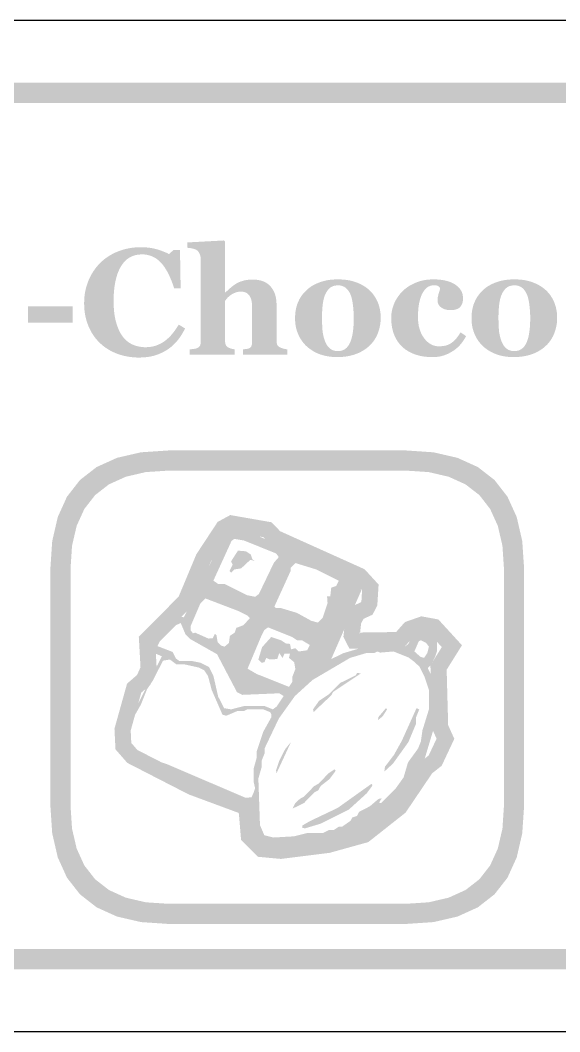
# Model space of a CAD drawing. Header units: millimetres. Extents: x 6 to 594, y 82 to 394.
# Drawn here: x 168.7 to 179.41, y 183.76 to 203.84 of the extents above; entities that cross this region are included whole.
import ezdxf

# ---------------------------------------------------------------- set-up
doc = ezdxf.new("R2010")
doc.units = ezdxf.units.MM
doc.layers.add('CUT', color=1, linetype='Continuous')
doc.layers.add('RASTER', color=7, linetype='Continuous')

msp = doc.modelspace()

# ---------------------------------------------------------------- hatches: boundary and pattern name
at = {"layer": 'RASTER'}
h = msp.add_hatch(color=7, dxfattribs=at)
h.paths.add_polyline_path([(143.2, 200.4), (143.234, 200.916), (143.337, 201.363), (143.509, 201.741), (143.75, 202.05), (144.059, 202.291), (144.438, 202.463), (144.884, 202.566), (145.4, 202.6), (202.6, 202.6), (203.116, 202.566), (203.563, 202.463), (203.941, 202.291), (204.25, 202.05), (204.491, 201.741), (204.663, 201.363), (204.766, 200.916), (204.8, 200.4), (204.8, 187.2), (204.766, 186.684), (204.663, 186.238), (204.491, 185.859), (204.25, 185.55), (203.941, 185.309), (203.563, 185.138), (203.116, 185.034), (202.6, 185), (145.4, 185), (144.884, 185.034), (144.438, 185.138), (144.059, 185.309), (143.75, 185.55), (143.509, 185.859), (143.337, 186.238), (143.234, 186.684), (143.2, 187.2)])
h.paths.add_polyline_path([(143.6, 200.4), (143.6, 187.2), (143.628, 186.778), (143.712, 186.413), (143.853, 186.103), (144.05, 185.85), (144.303, 185.653), (144.613, 185.513), (144.978, 185.428), (145.4, 185.4), (202.6, 185.4), (203.022, 185.428), (203.388, 185.513), (203.697, 185.653), (203.95, 185.85), (204.147, 186.103), (204.288, 186.413), (204.372, 186.778), (204.4, 187.2), (204.4, 200.4), (204.372, 200.822), (204.288, 201.188), (204.147, 201.497), (203.95, 201.75), (203.697, 201.947), (203.388, 202.088), (203.022, 202.172), (202.6, 202.2), (145.4, 202.2), (144.978, 202.172), (144.613, 202.088), (144.303, 201.947), (144.05, 201.75), (143.853, 201.497), (143.712, 201.188), (143.628, 200.822), (143.6, 200.4)])
for points in [[(174.001, 197.2), (173.12, 197.2), (173.12, 197.307), (173.127, 197.308), (173.135, 197.308), (173.143, 197.309), (173.151, 197.31), (173.16, 197.311), (173.169, 197.312), (173.179, 197.313), (173.188, 197.314), (173.198, 197.315), (173.207, 197.317), (173.215, 197.318), (173.223, 197.32), (173.23, 197.322), (173.236, 197.324), (173.242, 197.326), (173.247, 197.329), (173.254, 197.333), (173.261, 197.338), (173.268, 197.343), (173.273, 197.349), (173.278, 197.355), (173.283, 197.361), (173.287, 197.368), (173.29, 197.376), (173.293, 197.384), (173.296, 197.393), (173.298, 197.403), (173.3, 197.414), (173.301, 197.426), (173.302, 197.438), (173.303, 197.452), (173.303, 197.467), (173.303, 198.152), (173.302, 198.189), (173.299, 198.223), (173.295, 198.255), (173.289, 198.284), (173.281, 198.311), (173.271, 198.336), (173.26, 198.358), (173.246, 198.378), (173.231, 198.395), (173.215, 198.41), (173.197, 198.423), (173.178, 198.434), (173.157, 198.442), (173.135, 198.448), (173.111, 198.451), (173.086, 198.452), (173.071, 198.452), (173.057, 198.451), (173.043, 198.45), (173.029, 198.448), (173.016, 198.446), (173.003, 198.443), (172.99, 198.439), (172.977, 198.435), (172.964, 198.43), (172.952, 198.425), (172.939, 198.419), (172.927, 198.413), (172.914, 198.407), (172.902, 198.399), (172.89, 198.392), (172.878, 198.384), (172.868, 198.376), (172.858, 198.369), (172.848, 198.361), (172.84, 198.354), (172.831, 198.346), (172.824, 198.339), (172.816, 198.331), (172.81, 198.324), (172.804, 198.316), (172.798, 198.309), (172.792, 198.301), (172.786, 198.295), (172.781, 198.288), (172.776, 198.282), (172.771, 198.275), (172.767, 198.269), (172.767, 197.483), (172.767, 197.47), (172.767, 197.457), (172.768, 197.445), (172.77, 197.434), (172.772, 197.424), (172.774, 197.414), (172.777, 197.405), (172.78, 197.397), (172.783, 197.389), (172.788, 197.382), (172.793, 197.375), (172.799, 197.368), (172.805, 197.362), (172.813, 197.356), (172.821, 197.35), (172.83, 197.345), (172.835, 197.342), (172.841, 197.339), (172.848, 197.336), (172.855, 197.333), (172.862, 197.33), (172.87, 197.327), (172.879, 197.324), (172.887, 197.322), (172.896, 197.319), (172.905, 197.317), (172.914, 197.315), (172.923, 197.313), (172.931, 197.311), (172.94, 197.309), (172.949, 197.308), (172.957, 197.307), (172.957, 197.2), (172.066, 197.2), (172.066, 197.307), (172.076, 197.308), (172.085, 197.308), (172.095, 197.309), (172.104, 197.31), (172.113, 197.311), (172.122, 197.312), (172.131, 197.313), (172.14, 197.314), (172.149, 197.315), (172.158, 197.317), (172.166, 197.318), (172.174, 197.32), (172.182, 197.322), (172.19, 197.324), (172.197, 197.326), (172.204, 197.329), (172.215, 197.334), (172.226, 197.339), (172.235, 197.344), (172.243, 197.35), (172.251, 197.357), (172.258, 197.364), (172.263, 197.371), (172.268, 197.379), (172.272, 197.388), (172.275, 197.397), (172.278, 197.407), (172.28, 197.418), (172.282, 197.429), (172.284, 197.441), (172.284, 197.453), (172.285, 197.467), (172.285, 199.1), (172.284, 199.112), (172.283, 199.124), (172.282, 199.136), (172.279, 199.148), (172.276, 199.161), (172.272, 199.174), (172.268, 199.186), (172.263, 199.2), (172.257, 199.212), (172.251, 199.224), (172.244, 199.235), (172.236, 199.246), (172.228, 199.255), (172.22, 199.264), (172.211, 199.272), (172.201, 199.279), (172.193, 199.283), (172.185, 199.288), (172.175, 199.292), (172.165, 199.296), (172.154, 199.299), (172.142, 199.303), (172.13, 199.306), (172.116, 199.309), (172.102, 199.311), (172.089, 199.314), (172.076, 199.316), (172.063, 199.318), (172.051, 199.319), (172.039, 199.321), (172.028, 199.322), (172.017, 199.323), (172.017, 199.429), (172.745, 199.468), (172.767, 199.444), (172.767, 198.436), (172.772, 198.436), (172.786, 198.449), (172.8, 198.461), (172.813, 198.472), (172.825, 198.484), (172.838, 198.495), (172.85, 198.506), (172.861, 198.516), (172.873, 198.526), (172.884, 198.536), (172.896, 198.547), (172.909, 198.557), (172.922, 198.567), (172.936, 198.577), (172.951, 198.587), (172.966, 198.597), (172.982, 198.608), (172.996, 198.616), (173.011, 198.625), (173.027, 198.633), (173.044, 198.64), (173.063, 198.648), (173.082, 198.655), (173.102, 198.661), (173.123, 198.668), (173.145, 198.674), (173.168, 198.679), (173.191, 198.683), (173.214, 198.686), (173.238, 198.689), (173.262, 198.691), (173.286, 198.692), (173.312, 198.693), (173.369, 198.691), (173.423, 198.684), (173.473, 198.674), (173.519, 198.659), (173.562, 198.639), (173.601, 198.616), (173.637, 198.588), (173.668, 198.556), (173.696, 198.521), (173.72, 198.483), (173.741, 198.442), (173.758, 198.399), (173.771, 198.352), (173.78, 198.303), (173.786, 198.252), (173.788, 198.198), (173.788, 197.48), (173.788, 197.467), (173.789, 197.454), (173.79, 197.442), (173.792, 197.431), (173.794, 197.421), (173.797, 197.411), (173.8, 197.402), (173.804, 197.393), (173.808, 197.386), (173.814, 197.378), (173.82, 197.371), (173.827, 197.364), (173.835, 197.358), (173.844, 197.352), (173.853, 197.347), (173.864, 197.342), (173.87, 197.339), (173.877, 197.336), (173.884, 197.334), (173.892, 197.331), (173.899, 197.329), (173.907, 197.326), (173.914, 197.324), (173.922, 197.322), (173.931, 197.319), (173.939, 197.317), (173.949, 197.315), (173.958, 197.314), (173.968, 197.312), (173.979, 197.31), (173.99, 197.308), (174.001, 197.307)], [(171.057, 197.144), (171, 197.145), (170.945, 197.149), (170.89, 197.155), (170.836, 197.163), (170.783, 197.173), (170.731, 197.186), (170.68, 197.201), (170.629, 197.218), (170.58, 197.238), (170.533, 197.259), (170.487, 197.283), (170.443, 197.309), (170.4, 197.337), (170.359, 197.367), (170.32, 197.399), (170.282, 197.433), (170.247, 197.468), (170.214, 197.506), (170.182, 197.545), (170.153, 197.587), (170.125, 197.63), (170.099, 197.676), (170.076, 197.724), (170.054, 197.773), (170.034, 197.825), (170.017, 197.877), (170.003, 197.931), (169.991, 197.986), (169.982, 198.043), (169.975, 198.1), (169.972, 198.159), (169.97, 198.22), (169.972, 198.279), (169.975, 198.338), (169.982, 198.396), (169.991, 198.452), (170.003, 198.508), (170.018, 198.562), (170.035, 198.615), (170.054, 198.667), (170.077, 198.718), (170.101, 198.767), (170.127, 198.814), (170.156, 198.859), (170.186, 198.903), (170.219, 198.945), (170.254, 198.985), (170.291, 199.024), (170.329, 199.06), (170.369, 199.094), (170.412, 199.125), (170.455, 199.155), (170.501, 199.183), (170.549, 199.208), (170.598, 199.232), (170.65, 199.253), (170.703, 199.272), (170.756, 199.289), (170.811, 199.303), (170.867, 199.314), (170.923, 199.323), (170.981, 199.329), (171.039, 199.333), (171.098, 199.334), (171.141, 199.334), (171.183, 199.332), (171.223, 199.328), (171.263, 199.324), (171.302, 199.318), (171.34, 199.311), (171.377, 199.302), (171.413, 199.293), (171.448, 199.282), (171.481, 199.271), (171.513, 199.26), (171.544, 199.248), (171.574, 199.236), (171.602, 199.224), (171.628, 199.211), (171.653, 199.198), (171.744, 199.279), (171.872, 199.279), (171.885, 198.52), (171.756, 198.52), (171.728, 198.604), (171.698, 198.682), (171.667, 198.754), (171.635, 198.821), (171.601, 198.882), (171.566, 198.937), (171.53, 198.986), (171.492, 199.03), (171.453, 199.068), (171.411, 199.101), (171.367, 199.129), (171.322, 199.152), (171.274, 199.169), (171.224, 199.182), (171.171, 199.19), (171.117, 199.192), (171.05, 199.188), (170.988, 199.177), (170.929, 199.158), (170.875, 199.132), (170.824, 199.097), (170.778, 199.056), (170.736, 199.007), (170.698, 198.95), (170.665, 198.886), (170.635, 198.816), (170.611, 198.74), (170.591, 198.658), (170.575, 198.57), (170.564, 198.476), (170.557, 198.376), (170.555, 198.269), (170.555, 198.209), (170.558, 198.15), (170.562, 198.094), (170.567, 198.04), (170.574, 197.988), (170.582, 197.939), (170.592, 197.892), (170.604, 197.847), (170.616, 197.804), (170.63, 197.763), (170.645, 197.725), (170.66, 197.689), (170.677, 197.655), (170.694, 197.622), (170.713, 197.593), (170.732, 197.565), (170.754, 197.538), (170.776, 197.513), (170.8, 197.49), (170.825, 197.468), (170.85, 197.449), (170.877, 197.431), (170.904, 197.415), (170.933, 197.401), (170.962, 197.389), (170.992, 197.379), (171.023, 197.37), (171.055, 197.362), (171.087, 197.357), (171.12, 197.353), (171.154, 197.35), (171.189, 197.349), (171.24, 197.351), (171.289, 197.356), (171.336, 197.365), (171.383, 197.377), (171.428, 197.393), (171.471, 197.412), (171.514, 197.435), (171.554, 197.461), (171.594, 197.49), (171.633, 197.524), (171.671, 197.56), (171.708, 197.601), (171.744, 197.645), (171.779, 197.692), (171.813, 197.743), (171.847, 197.798), (171.973, 197.721), (171.957, 197.69), (171.94, 197.659), (171.923, 197.629), (171.905, 197.599), (171.887, 197.571), (171.868, 197.543), (171.849, 197.517), (171.829, 197.491), (171.809, 197.466), (171.787, 197.442), (171.765, 197.418), (171.742, 197.396), (171.719, 197.375), (171.694, 197.354), (171.669, 197.334), (171.643, 197.316), (171.614, 197.296), (171.584, 197.278), (171.553, 197.26), (171.521, 197.244), (171.489, 197.229), (171.456, 197.215), (171.422, 197.202), (171.387, 197.19), (171.352, 197.179), (171.314, 197.17), (171.275, 197.162), (171.235, 197.156), (171.193, 197.151), (171.149, 197.147), (171.104, 197.145), (171.057, 197.144)], [(176.88, 197.153), (176.83, 197.154), (176.781, 197.157), (176.734, 197.161), (176.688, 197.168), (176.644, 197.176), (176.601, 197.186), (176.56, 197.199), (176.52, 197.212), (176.482, 197.228), (176.446, 197.245), (176.411, 197.263), (176.378, 197.283), (176.347, 197.303), (176.317, 197.326), (176.289, 197.349), (176.263, 197.374), (176.239, 197.401), (176.216, 197.429), (176.195, 197.458), (176.175, 197.488), (176.157, 197.519), (176.14, 197.552), (176.126, 197.585), (176.112, 197.62), (176.101, 197.656), (176.091, 197.693), (176.082, 197.73), (176.075, 197.769), (176.07, 197.808), (176.066, 197.848), (176.063, 197.888), (176.063, 197.929), (176.063, 197.967), (176.066, 198.005), (176.071, 198.042), (176.078, 198.078), (176.086, 198.114), (176.097, 198.15), (176.109, 198.185), (176.123, 198.22), (176.139, 198.253), (176.156, 198.286), (176.175, 198.318), (176.195, 198.349), (176.216, 198.378), (176.239, 198.407), (176.263, 198.435), (176.288, 198.461), (176.316, 198.487), (176.345, 198.512), (176.376, 198.535), (176.408, 198.557), (176.442, 198.578), (176.478, 198.597), (176.515, 198.615), (176.554, 198.632), (176.594, 198.647), (176.635, 198.66), (176.678, 198.671), (176.721, 198.68), (176.765, 198.687), (176.811, 198.692), (176.857, 198.695), (176.905, 198.696), (176.97, 198.694), (177.033, 198.689), (177.091, 198.681), (177.146, 198.67), (177.198, 198.656), (177.246, 198.638), (177.29, 198.618), (177.331, 198.594), (177.368, 198.567), (177.4, 198.538), (177.427, 198.507), (177.449, 198.474), (177.466, 198.439), (177.478, 198.401), (177.485, 198.361), (177.488, 198.319), (177.487, 198.293), (177.484, 198.269), (177.48, 198.246), (177.474, 198.224), (177.466, 198.203), (177.456, 198.184), (177.445, 198.166), (177.432, 198.149), (177.417, 198.134), (177.399, 198.121), (177.379, 198.11), (177.356, 198.101), (177.331, 198.094), (177.303, 198.089), (177.273, 198.086), (177.24, 198.085), (177.213, 198.086), (177.188, 198.088), (177.163, 198.092), (177.139, 198.098), (177.117, 198.105), (177.096, 198.114), (177.075, 198.125), (177.056, 198.138), (177.039, 198.151), (177.024, 198.166), (177.011, 198.182), (177.001, 198.198), (176.993, 198.216), (176.987, 198.235), (176.984, 198.254), (176.982, 198.275), (176.983, 198.293), (176.984, 198.311), (176.986, 198.329), (176.988, 198.347), (176.992, 198.364), (176.996, 198.382), (177, 198.4), (177.006, 198.417), (177.011, 198.434), (177.016, 198.45), (177.021, 198.465), (177.025, 198.479), (177.028, 198.492), (177.03, 198.504), (177.032, 198.515), (177.034, 198.524), (177.03, 198.531), (177.025, 198.537), (177.02, 198.542), (177.015, 198.547), (177.01, 198.552), (177.005, 198.557), (176.999, 198.561), (176.993, 198.565), (176.986, 198.568), (176.978, 198.571), (176.97, 198.573), (176.961, 198.575), (176.951, 198.576), (176.94, 198.578), (176.928, 198.578), (176.915, 198.578), (176.899, 198.578), (176.883, 198.576), (176.867, 198.574), (176.852, 198.571), (176.837, 198.566), (176.823, 198.561), (176.809, 198.555), (176.795, 198.548), (176.781, 198.539), (176.768, 198.529), (176.755, 198.518), (176.743, 198.505), (176.73, 198.491), (176.718, 198.475), (176.706, 198.458), (176.694, 198.439), (176.683, 198.42), (176.672, 198.4), (176.662, 198.377), (176.653, 198.354), (176.644, 198.328), (176.636, 198.301), (176.628, 198.273), (176.621, 198.243), (176.615, 198.211), (176.609, 198.178), (176.605, 198.144), (176.601, 198.107), (176.598, 198.07), (176.596, 198.03), (176.595, 197.99), (176.594, 197.947), (176.596, 197.883), (176.602, 197.823), (176.611, 197.766), (176.625, 197.712), (176.642, 197.661), (176.663, 197.613), (176.688, 197.568), (176.717, 197.527), (176.748, 197.489), (176.781, 197.457), (176.815, 197.429), (176.851, 197.407), (176.888, 197.389), (176.927, 197.377), (176.967, 197.369), (177.009, 197.367), (177.048, 197.368), (177.086, 197.372), (177.121, 197.377), (177.155, 197.385), (177.186, 197.395), (177.215, 197.408), (177.242, 197.423), (177.267, 197.44), (177.291, 197.459), (177.314, 197.48), (177.336, 197.502), (177.358, 197.527), (177.379, 197.554), (177.399, 197.582), (177.419, 197.613), (177.438, 197.645), (177.548, 197.569), (177.536, 197.547), (177.524, 197.525), (177.511, 197.504), (177.498, 197.484), (177.484, 197.463), (177.47, 197.444), (177.455, 197.425), (177.439, 197.406), (177.423, 197.388), (177.406, 197.37), (177.389, 197.353), (177.37, 197.336), (177.351, 197.32), (177.331, 197.304), (177.31, 197.289), (177.289, 197.275), (177.265, 197.26), (177.242, 197.247), (177.219, 197.234), (177.196, 197.222), (177.172, 197.211), (177.148, 197.201), (177.125, 197.192), (177.101, 197.184), (177.077, 197.177), (177.052, 197.17), (177.025, 197.165), (176.998, 197.161), (176.97, 197.157), (176.941, 197.155), (176.911, 197.154), (176.88, 197.153)], [(169.742, 197.837), (168.854, 197.837), (168.854, 198.161), (169.742, 198.161)]]:
    msp.add_hatch(color=7, dxfattribs=at).paths.add_polyline_path(points)
h = msp.add_hatch(color=7, dxfattribs=at)
h.paths.add_polyline_path([(175.632, 198.48), (175.658, 198.454), (175.683, 198.427), (175.706, 198.399), (175.727, 198.369), (175.747, 198.338), (175.766, 198.306), (175.782, 198.273), (175.797, 198.239), (175.811, 198.203), (175.822, 198.167), (175.832, 198.13), (175.84, 198.092), (175.846, 198.054), (175.851, 198.014), (175.854, 197.975), (175.854, 197.934), (175.854, 197.894), (175.851, 197.854), (175.847, 197.815), (175.84, 197.776), (175.832, 197.738), (175.823, 197.7), (175.811, 197.663), (175.798, 197.627), (175.783, 197.592), (175.767, 197.557), (175.748, 197.525), (175.729, 197.493), (175.707, 197.463), (175.684, 197.434), (175.66, 197.406), (175.633, 197.38), (175.604, 197.354), (175.573, 197.328), (175.54, 197.305), (175.506, 197.283), (175.471, 197.263), (175.435, 197.244), (175.397, 197.227), (175.357, 197.212), (175.316, 197.198), (175.274, 197.186), (175.23, 197.176), (175.185, 197.168), (175.139, 197.161), (175.091, 197.157), (175.041, 197.154), (174.99, 197.153), (174.946, 197.154), (174.903, 197.156), (174.86, 197.16), (174.819, 197.166), (174.778, 197.173), (174.738, 197.182), (174.699, 197.192), (174.661, 197.204), (174.624, 197.218), (174.588, 197.233), (174.554, 197.25), (174.52, 197.268), (174.487, 197.289), (174.456, 197.31), (174.425, 197.333), (174.396, 197.358), (174.368, 197.383), (174.343, 197.41), (174.319, 197.438), (174.296, 197.468), (174.275, 197.499), (174.255, 197.531), (174.237, 197.565), (174.22, 197.601), (174.205, 197.637), (174.192, 197.675), (174.18, 197.714), (174.171, 197.754), (174.164, 197.794), (174.159, 197.836), (174.156, 197.879), (174.155, 197.924), (174.156, 197.967), (174.159, 198.009), (174.163, 198.05), (174.169, 198.09), (174.177, 198.128), (174.187, 198.165), (174.198, 198.202), (174.212, 198.236), (174.227, 198.27), (174.243, 198.303), (174.262, 198.335), (174.282, 198.366), (174.304, 198.396), (174.328, 198.425), (174.354, 198.453), (174.381, 198.48), (174.409, 198.505), (174.438, 198.529), (174.469, 198.551), (174.502, 198.571), (174.536, 198.59), (174.572, 198.608), (174.609, 198.624), (174.648, 198.639), (174.689, 198.652), (174.73, 198.664), (174.773, 198.674), (174.816, 198.682), (174.861, 198.688), (174.908, 198.692), (174.955, 198.695), (175.003, 198.696), (175.054, 198.695), (175.103, 198.692), (175.15, 198.688), (175.196, 198.682), (175.241, 198.674), (175.283, 198.664), (175.325, 198.652), (175.365, 198.639), (175.403, 198.624), (175.44, 198.608), (175.475, 198.59), (175.509, 198.571), (175.542, 198.551), (175.573, 198.529), (175.603, 198.505), (175.632, 198.48)])
h.paths.add_polyline_path([(175.257, 197.465), (175.265, 197.486), (175.272, 197.508), (175.279, 197.532), (175.285, 197.556), (175.291, 197.581), (175.296, 197.608), (175.3, 197.636), (175.304, 197.664), (175.308, 197.694), (175.311, 197.725), (175.314, 197.758), (175.316, 197.791), (175.318, 197.826), (175.319, 197.862), (175.32, 197.899), (175.32, 197.937), (175.32, 197.963), (175.319, 197.99), (175.318, 198.018), (175.316, 198.047), (175.314, 198.076), (175.312, 198.107), (175.309, 198.139), (175.305, 198.171), (175.301, 198.203), (175.297, 198.234), (175.292, 198.262), (175.287, 198.289), (175.281, 198.314), (175.275, 198.338), (175.268, 198.359), (175.261, 198.379), (175.252, 198.402), (175.242, 198.423), (175.231, 198.443), (175.219, 198.462), (175.207, 198.479), (175.193, 198.495), (175.179, 198.51), (175.164, 198.524), (175.148, 198.537), (175.131, 198.547), (175.112, 198.556), (175.093, 198.564), (175.073, 198.57), (175.052, 198.574), (175.03, 198.576), (175.006, 198.577), (174.981, 198.576), (174.957, 198.573), (174.934, 198.569), (174.913, 198.563), (174.893, 198.555), (174.874, 198.545), (174.856, 198.533), (174.84, 198.52), (174.825, 198.505), (174.811, 198.489), (174.797, 198.472), (174.785, 198.454), (174.773, 198.435), (174.763, 198.415), (174.753, 198.394), (174.744, 198.372), (174.737, 198.351), (174.73, 198.328), (174.724, 198.305), (174.718, 198.281), (174.713, 198.256), (174.709, 198.231), (174.705, 198.204), (174.702, 198.176), (174.699, 198.148), (174.697, 198.12), (174.695, 198.091), (174.693, 198.062), (174.692, 198.033), (174.691, 198.003), (174.69, 197.973), (174.69, 197.943), (174.69, 197.904), (174.691, 197.866), (174.691, 197.831), (174.693, 197.797), (174.694, 197.765), (174.696, 197.734), (174.698, 197.705), (174.7, 197.678), (174.703, 197.652), (174.707, 197.626), (174.712, 197.6), (174.718, 197.573), (174.724, 197.547), (174.732, 197.521), (174.741, 197.494), (174.75, 197.468), (174.759, 197.446), (174.769, 197.425), (174.779, 197.405), (174.791, 197.387), (174.804, 197.369), (174.817, 197.353), (174.831, 197.338), (174.847, 197.325), (174.863, 197.312), (174.88, 197.301), (174.899, 197.292), (174.918, 197.285), (174.939, 197.279), (174.96, 197.275), (174.983, 197.273), (175.006, 197.272), (175.028, 197.273), (175.049, 197.275), (175.069, 197.279), (175.088, 197.284), (175.106, 197.291), (175.124, 197.299), (175.141, 197.309), (175.157, 197.321), (175.173, 197.334), (175.187, 197.348), (175.201, 197.364), (175.214, 197.381), (175.226, 197.4), (175.237, 197.42), (175.247, 197.442), (175.257, 197.465)])
h = msp.add_hatch(color=7, dxfattribs=at)
h.paths.add_polyline_path([(179.133, 198.48), (179.159, 198.454), (179.184, 198.427), (179.207, 198.399), (179.228, 198.369), (179.248, 198.338), (179.267, 198.306), (179.283, 198.273), (179.298, 198.239), (179.312, 198.203), (179.323, 198.167), (179.333, 198.13), (179.341, 198.092), (179.347, 198.054), (179.352, 198.014), (179.355, 197.975), (179.355, 197.934), (179.355, 197.894), (179.352, 197.854), (179.348, 197.815), (179.341, 197.776), (179.333, 197.738), (179.324, 197.7), (179.312, 197.663), (179.299, 197.627), (179.284, 197.592), (179.268, 197.557), (179.249, 197.525), (179.23, 197.493), (179.208, 197.463), (179.185, 197.434), (179.161, 197.406), (179.134, 197.38), (179.105, 197.354), (179.074, 197.328), (179.041, 197.305), (179.007, 197.283), (178.972, 197.263), (178.936, 197.244), (178.898, 197.227), (178.858, 197.212), (178.817, 197.198), (178.775, 197.186), (178.731, 197.176), (178.686, 197.168), (178.64, 197.161), (178.592, 197.157), (178.542, 197.154), (178.491, 197.153), (178.447, 197.154), (178.404, 197.156), (178.361, 197.16), (178.32, 197.166), (178.279, 197.173), (178.239, 197.182), (178.2, 197.192), (178.162, 197.204), (178.125, 197.218), (178.089, 197.233), (178.055, 197.25), (178.021, 197.268), (177.988, 197.289), (177.956, 197.31), (177.926, 197.333), (177.896, 197.358), (177.869, 197.383), (177.844, 197.41), (177.82, 197.438), (177.797, 197.468), (177.776, 197.499), (177.756, 197.531), (177.738, 197.565), (177.721, 197.601), (177.706, 197.637), (177.693, 197.675), (177.681, 197.714), (177.672, 197.754), (177.665, 197.794), (177.66, 197.836), (177.657, 197.879), (177.656, 197.924), (177.657, 197.967), (177.66, 198.009), (177.664, 198.05), (177.67, 198.09), (177.678, 198.128), (177.688, 198.165), (177.699, 198.202), (177.713, 198.236), (177.728, 198.27), (177.744, 198.303), (177.763, 198.335), (177.783, 198.366), (177.805, 198.396), (177.829, 198.425), (177.855, 198.453), (177.882, 198.48), (177.91, 198.505), (177.939, 198.529), (177.97, 198.551), (178.003, 198.571), (178.037, 198.59), (178.073, 198.608), (178.11, 198.624), (178.149, 198.639), (178.189, 198.652), (178.231, 198.664), (178.274, 198.674), (178.317, 198.682), (178.362, 198.688), (178.409, 198.692), (178.456, 198.695), (178.504, 198.696), (178.555, 198.695), (178.604, 198.692), (178.651, 198.688), (178.697, 198.682), (178.742, 198.674), (178.784, 198.664), (178.826, 198.652), (178.865, 198.639), (178.904, 198.624), (178.941, 198.608), (178.976, 198.59), (179.01, 198.571), (179.043, 198.551), (179.074, 198.529), (179.104, 198.505), (179.133, 198.48)])
h.paths.add_polyline_path([(178.758, 197.465), (178.766, 197.486), (178.773, 197.508), (178.78, 197.532), (178.786, 197.556), (178.792, 197.581), (178.797, 197.608), (178.801, 197.636), (178.805, 197.664), (178.809, 197.694), (178.812, 197.725), (178.815, 197.758), (178.817, 197.791), (178.819, 197.826), (178.82, 197.862), (178.821, 197.899), (178.821, 197.937), (178.821, 197.963), (178.82, 197.99), (178.819, 198.018), (178.817, 198.047), (178.815, 198.076), (178.813, 198.107), (178.81, 198.139), (178.806, 198.171), (178.802, 198.203), (178.798, 198.234), (178.793, 198.262), (178.788, 198.289), (178.782, 198.314), (178.776, 198.338), (178.769, 198.359), (178.762, 198.379), (178.753, 198.402), (178.743, 198.423), (178.732, 198.443), (178.72, 198.462), (178.708, 198.479), (178.694, 198.495), (178.68, 198.51), (178.665, 198.524), (178.649, 198.537), (178.632, 198.547), (178.613, 198.556), (178.594, 198.564), (178.574, 198.57), (178.553, 198.574), (178.531, 198.576), (178.507, 198.577), (178.482, 198.576), (178.458, 198.573), (178.435, 198.569), (178.414, 198.563), (178.394, 198.555), (178.375, 198.545), (178.357, 198.533), (178.341, 198.52), (178.326, 198.505), (178.312, 198.489), (178.298, 198.472), (178.286, 198.454), (178.274, 198.435), (178.264, 198.415), (178.254, 198.394), (178.245, 198.372), (178.238, 198.351), (178.231, 198.328), (178.225, 198.305), (178.219, 198.281), (178.214, 198.256), (178.21, 198.231), (178.206, 198.204), (178.203, 198.176), (178.2, 198.148), (178.198, 198.12), (178.195, 198.091), (178.194, 198.062), (178.193, 198.033), (178.192, 198.003), (178.191, 197.973), (178.191, 197.943), (178.191, 197.904), (178.192, 197.866), (178.192, 197.831), (178.193, 197.797), (178.195, 197.765), (178.197, 197.734), (178.199, 197.705), (178.201, 197.678), (178.204, 197.652), (178.208, 197.626), (178.213, 197.6), (178.219, 197.573), (178.225, 197.547), (178.233, 197.521), (178.242, 197.494), (178.251, 197.468), (178.26, 197.446), (178.27, 197.425), (178.28, 197.405), (178.292, 197.387), (178.305, 197.369), (178.318, 197.353), (178.332, 197.338), (178.348, 197.325), (178.364, 197.312), (178.381, 197.301), (178.4, 197.292), (178.419, 197.285), (178.44, 197.279), (178.461, 197.275), (178.484, 197.273), (178.507, 197.272), (178.529, 197.273), (178.55, 197.275), (178.57, 197.279), (178.589, 197.284), (178.607, 197.291), (178.625, 197.299), (178.642, 197.309), (178.658, 197.321), (178.674, 197.334), (178.688, 197.348), (178.702, 197.364), (178.715, 197.381), (178.727, 197.4), (178.738, 197.42), (178.748, 197.442), (178.758, 197.465)])
h = msp.add_hatch(color=7, dxfattribs=at)
h.paths.add_polyline_path([(169.3, 192.95), (169.337, 193.501), (169.447, 193.978), (169.63, 194.382), (169.888, 194.713), (170.218, 194.97), (170.622, 195.153), (171.099, 195.263), (171.65, 195.3), (176.35, 195.3), (176.901, 195.263), (177.378, 195.153), (177.782, 194.97), (178.112, 194.713), (178.37, 194.382), (178.553, 193.978), (178.663, 193.501), (178.7, 192.95), (178.7, 188.25), (178.663, 187.699), (178.553, 187.222), (178.37, 186.818), (178.112, 186.488), (177.782, 186.23), (177.378, 186.047), (176.901, 185.937), (176.35, 185.9), (171.65, 185.9), (171.099, 185.937), (170.622, 186.047), (170.218, 186.23), (169.888, 186.488), (169.63, 186.818), (169.447, 187.222), (169.337, 187.699), (169.3, 188.25)])
h.paths.add_polyline_path([(169.7, 192.95), (169.7, 188.25), (169.73, 187.793), (169.822, 187.397), (169.974, 187.062), (170.188, 186.788), (170.462, 186.574), (170.797, 186.422), (171.193, 186.33), (171.65, 186.3), (176.35, 186.3), (176.807, 186.33), (177.203, 186.422), (177.538, 186.574), (177.813, 186.788), (178.026, 187.062), (178.178, 187.397), (178.27, 187.793), (178.3, 188.25), (178.3, 192.95), (178.27, 193.407), (178.178, 193.803), (178.026, 194.138), (177.813, 194.413), (177.538, 194.626), (177.203, 194.778), (176.807, 194.87), (176.35, 194.9), (171.65, 194.9), (171.193, 194.87), (170.797, 194.778), (170.462, 194.626), (170.188, 194.413), (169.974, 194.138), (169.822, 193.803), (169.73, 193.407), (169.7, 192.95)])
h = msp.add_hatch(color=7, dxfattribs=at)
h.paths.add_polyline_path([(172.87, 194.017), (173.688, 193.874), (173.86, 193.696), (175.534, 192.942), (175.813, 192.638), (175.787, 192.223), (175.692, 192.039), (175.515, 191.958), (175.466, 191.867), (175.443, 191.659), (175.43, 191.685), (176.16, 191.695), (176.335, 191.893), (176.66, 192.007), (176.998, 191.945), (177.467, 191.433), (177.163, 190.946), (177.193, 189.846), (177.315, 189.575), (177.064, 189.04), (176.875, 188.891), (176.348, 188.11), (175.608, 187.525), (174.841, 187.312), (173.877, 187.191), (173.422, 187.233), (173.084, 187.57), (173.041, 188.089), (173.029, 188.107), (172.044, 188.472), (170.828, 189.097), (170.592, 189.366), (170.572, 189.776), (170.822, 190.671), (171.02, 190.842), (171.089, 190.995), (171.055, 191.601), (171.846, 192.399), (172.197, 193.239), (172.62, 193.882)])
h.paths.add_polyline_path([(172.924, 193.683), (172.843, 193.639), (172.481, 193.088), (172.117, 192.218), (171.382, 191.477), (171.412, 190.935), (171.283, 190.646), (171.104, 190.492), (170.894, 189.74), (170.906, 189.493), (171.028, 189.353), (172.174, 188.765), (173.238, 188.371), (173.353, 188.197), (173.394, 187.714), (173.567, 187.541), (173.871, 187.512), (174.778, 187.627), (175.46, 187.816), (176.111, 188.33), (176.638, 189.112), (176.806, 189.244), (176.963, 189.578), (176.875, 189.773), (176.841, 191.034), (177.067, 191.396), (176.834, 191.65), (176.686, 191.677), (176.52, 191.619), (176.306, 191.377), (175.236, 191.362), (175.114, 191.598), (175.155, 191.964), (175.284, 192.205), (175.459, 192.284), (175.472, 192.31), (175.485, 192.522), (175.342, 192.677), (173.672, 193.429), (173.53, 193.577), (172.924, 193.683)])
h = msp.add_hatch(color=7, dxfattribs=at)
h.paths.add_polyline_path([(172.894, 193.757), (173.012, 193.767), (173.332, 193.639), (175.055, 192.905), (175.384, 192.723), (175.47, 192.522), (174.873, 191.159), (175.119, 191.277), (175.661, 191.437), (176.076, 191.469), (176.332, 191.405), (176.405, 191.459), (176.482, 191.638), (176.555, 191.692), (176.747, 191.692), (176.916, 191.606), (176.97, 191.501), (176.97, 191.309), (176.938, 191.214), (176.852, 191.044), (176.788, 190.981), (176.938, 190.671), (176.97, 190.511), (176.97, 190.16), (176.938, 190.096), (176.906, 189.777), (176.715, 189.139), (176.565, 188.842), (176.246, 188.395), (175.894, 188.044), (175.607, 187.853), (175.247, 187.671), (174.927, 187.575), (174.608, 187.543), (174.544, 187.511), (174.353, 187.511), (174.034, 187.447), (173.587, 187.447), (173.418, 187.533), (173.3, 187.735), (173.3, 188.245), (173.277, 188.287), (172.374, 188.66), (171.458, 189.085), (171.512, 189.107), (171.608, 189.075), (173.172, 188.405), (173.29, 188.414), (173.332, 188.501), (173.363, 188.596), (173.332, 188.724), (173.332, 188.979), (173.395, 189.203), (173.395, 189.33), (173.523, 189.713), (173.683, 190.001), (173.683, 190.064), (173.66, 190.106), (173.523, 190.16), (173.204, 190.16), (173.14, 190.128), (173.012, 190.128), (172.789, 190.033), (172.715, 190.055), (172.502, 190.543), (172.428, 190.821), (172.352, 190.936), (172.246, 190.99), (171.959, 191.054), (171.799, 191.054), (171.672, 191.15), (171.535, 191.127), (171.33, 190.725), (171.215, 190.553), (171.097, 190.256), (170.97, 190.033), (170.906, 189.873), (170.906, 189.777), (170.842, 189.65), (170.842, 189.554), (170.896, 189.448), (170.992, 189.353), (171.439, 189.117), (171.321, 189.139), (170.96, 189.321), (170.864, 189.417), (170.81, 189.522), (170.81, 189.713), (170.906, 190.001), (171.512, 191.214), (171.311, 191.3), (171.289, 191.469), (171.426, 191.651), (171.49, 191.683), (171.694, 191.893), (171.873, 192.002), (171.949, 191.989), (172.747, 193.617), (172.811, 193.713)])
h.paths.add_polyline_path([(172.948, 193.544), (172.894, 193.502), (172.534, 192.714), (172.629, 192.65), (172.757, 192.65), (173.204, 192.426), (173.363, 192.394), (173.437, 192.449), (173.737, 193.074), (173.833, 193.183), (173.778, 193.256), (173.14, 193.512)])
h.paths.add_polyline_path([(173.022, 193.311), (173.181, 193.298), (173.277, 193.234), (173.309, 193.138), (173.354, 193.106), (173.268, 193.129), (173.086, 192.959), (172.948, 192.937), (172.885, 192.873), (172.853, 192.905), (172.917, 193.033), (172.885, 193.097)])
h.paths.add_polyline_path([(174.161, 193.065), (174.066, 192.969), (174.066, 192.905), (173.746, 192.203), (173.778, 192.171), (173.874, 192.171), (174.193, 192.075), (174.481, 191.916), (174.608, 191.884), (174.704, 191.98), (174.8, 192.267), (174.79, 192.404), (174.854, 192.404), (174.873, 192.576), (174.969, 192.608), (175.023, 192.714), (174.576, 192.937)])
h.paths.add_polyline_path([(172.374, 192.363), (172.278, 192.267), (172.087, 191.82), (172.087, 191.724), (172.128, 191.67), (172.173, 191.683), (172.438, 191.565), (172.524, 191.574), (172.565, 191.66), (172.597, 191.628), (172.62, 191.491), (172.684, 191.427), (172.757, 191.405), (172.843, 191.478), (172.862, 191.619), (172.958, 191.683), (172.99, 191.778), (173.13, 191.83), (173.258, 191.97), (173.213, 192.021), (173.044, 192.107)])
h.paths.add_polyline_path([(171.886, 191.874), (171.79, 191.83), (171.471, 191.51), (171.426, 191.415), (171.726, 191.3), (171.79, 191.172), (171.863, 191.118), (172.119, 191.118), (172.278, 191.086), (172.447, 191), (172.534, 190.831), (172.629, 190.416), (172.747, 190.183), (172.885, 190.16), (173.14, 190.224), (173.555, 190.224), (173.715, 190.16), (173.788, 190.215), (173.928, 190.425), (173.842, 190.479), (173.108, 190.448), (173.003, 190.502), (172.607, 191.255), (172.077, 191.555), (171.981, 191.651)])
h.paths.add_polyline_path([(173.619, 191.788), (173.545, 191.734), (173.491, 191.628), (173.213, 190.968), (173.395, 190.862), (174.034, 190.607), (174.098, 190.703), (174.098, 190.799), (174.161, 190.958), (174.139, 191.095), (174.034, 191.182), (174.056, 191.268), (173.948, 191.268), (173.906, 191.182), (173.842, 191.277), (173.801, 191.159), (173.651, 191.15), (173.587, 191.182), (173.545, 191.095), (173.491, 191.086), (173.427, 191.15), (173.501, 191.395), (173.683, 191.597), (173.874, 191.533), (173.97, 191.469), (174.056, 191.459), (174.075, 191.351), (174.161, 191.373), (174.225, 191.309), (174.394, 191.332), (174.449, 191.437), (174.289, 191.533), (174.193, 191.533), (174.098, 191.597)])
h.paths.add_polyline_path([(176.651, 191.533), (176.609, 191.51), (176.523, 191.309), (176.641, 191.204), (176.715, 191.182), (176.779, 191.277), (176.811, 191.405), (176.756, 191.478)])
h.paths.add_polyline_path([(175.789, 191.309), (175.725, 191.277), (175.566, 191.277), (175.247, 191.182), (174.503, 190.744), (174.152, 190.425), (173.833, 189.978), (173.555, 189.394), (173.555, 189.298), (173.491, 189.139), (173.491, 189.011), (173.427, 188.788), (173.459, 187.862), (173.545, 187.661), (173.724, 187.616), (174.129, 187.639), (174.385, 187.703), (174.704, 187.703), (174.832, 187.766), (174.927, 187.766), (175.023, 187.83), (175.087, 187.83), (175.256, 187.948), (175.288, 188.012), (175.384, 188.044), (175.428, 188.127), (175.639, 188.236), (175.811, 188.382), (175.875, 188.395), (175.821, 188.309), (175.863, 188.299), (176.15, 188.587), (176.309, 188.81), (176.396, 189.107), (176.597, 189.385), (176.651, 189.522), (176.683, 189.745), (176.811, 190.16), (176.811, 190.543), (176.724, 190.808), (176.629, 191), (176.533, 191.095), (176.405, 191.191), (176.108, 191.309), (175.843, 191.287)])
h.paths.add_polyline_path([(175.384, 190.885), (175.46, 190.872), (174.905, 190.502), (174.873, 190.438), (174.522, 190.106), (174.512, 190.16), (174.631, 190.329), (174.822, 190.457), (175.045, 190.681), (175.365, 190.84)])
h.paths.add_polyline_path([(175.958, 190.183), (175.981, 190.16), (175.894, 190.023), (175.799, 189.946), (175.811, 190.01)])
h.paths.add_polyline_path([(176.565, 190.183), (176.619, 190.16), (176.555, 190.001), (176.555, 189.873), (176.405, 189.512), (176.099, 189.085), (175.926, 188.925), (175.939, 189.021), (176.118, 189.257), (176.277, 189.544)])
h.paths.add_polyline_path([(174.075, 189.512), (173.788, 188.893), (173.778, 188.947), (173.842, 189.139), (173.96, 189.372)])
h.paths.add_polyline_path([(174.937, 188.97), (174.959, 188.947), (174.937, 188.906), (174.841, 188.778), (174.662, 188.638), (174.618, 188.555), (174.535, 188.51), (174.331, 188.299), (174.107, 188.191), (174.152, 188.287), (174.248, 188.382), (174.331, 188.427), (174.535, 188.638), (174.618, 188.682), (174.822, 188.893)])
h.paths.add_polyline_path([(175.671, 188.682), (175.693, 188.66), (175.671, 188.619), (175.575, 188.491), (175.224, 188.172), (174.672, 187.894), (174.353, 187.798), (174.299, 187.808), (174.299, 187.853), (174.439, 187.936), (175.001, 188.204)])

# ---------------------------------------------------------------- linework, layer by layer
at = {"layer": 'CUT'}
for points in [[(144.999, 203.84), (203.001, 203.84)], [(203.001, 183.76), (144.999, 183.76)]]:
    msp.add_lwpolyline(points, dxfattribs=at)

doc.saveas('drawing.dxf')
